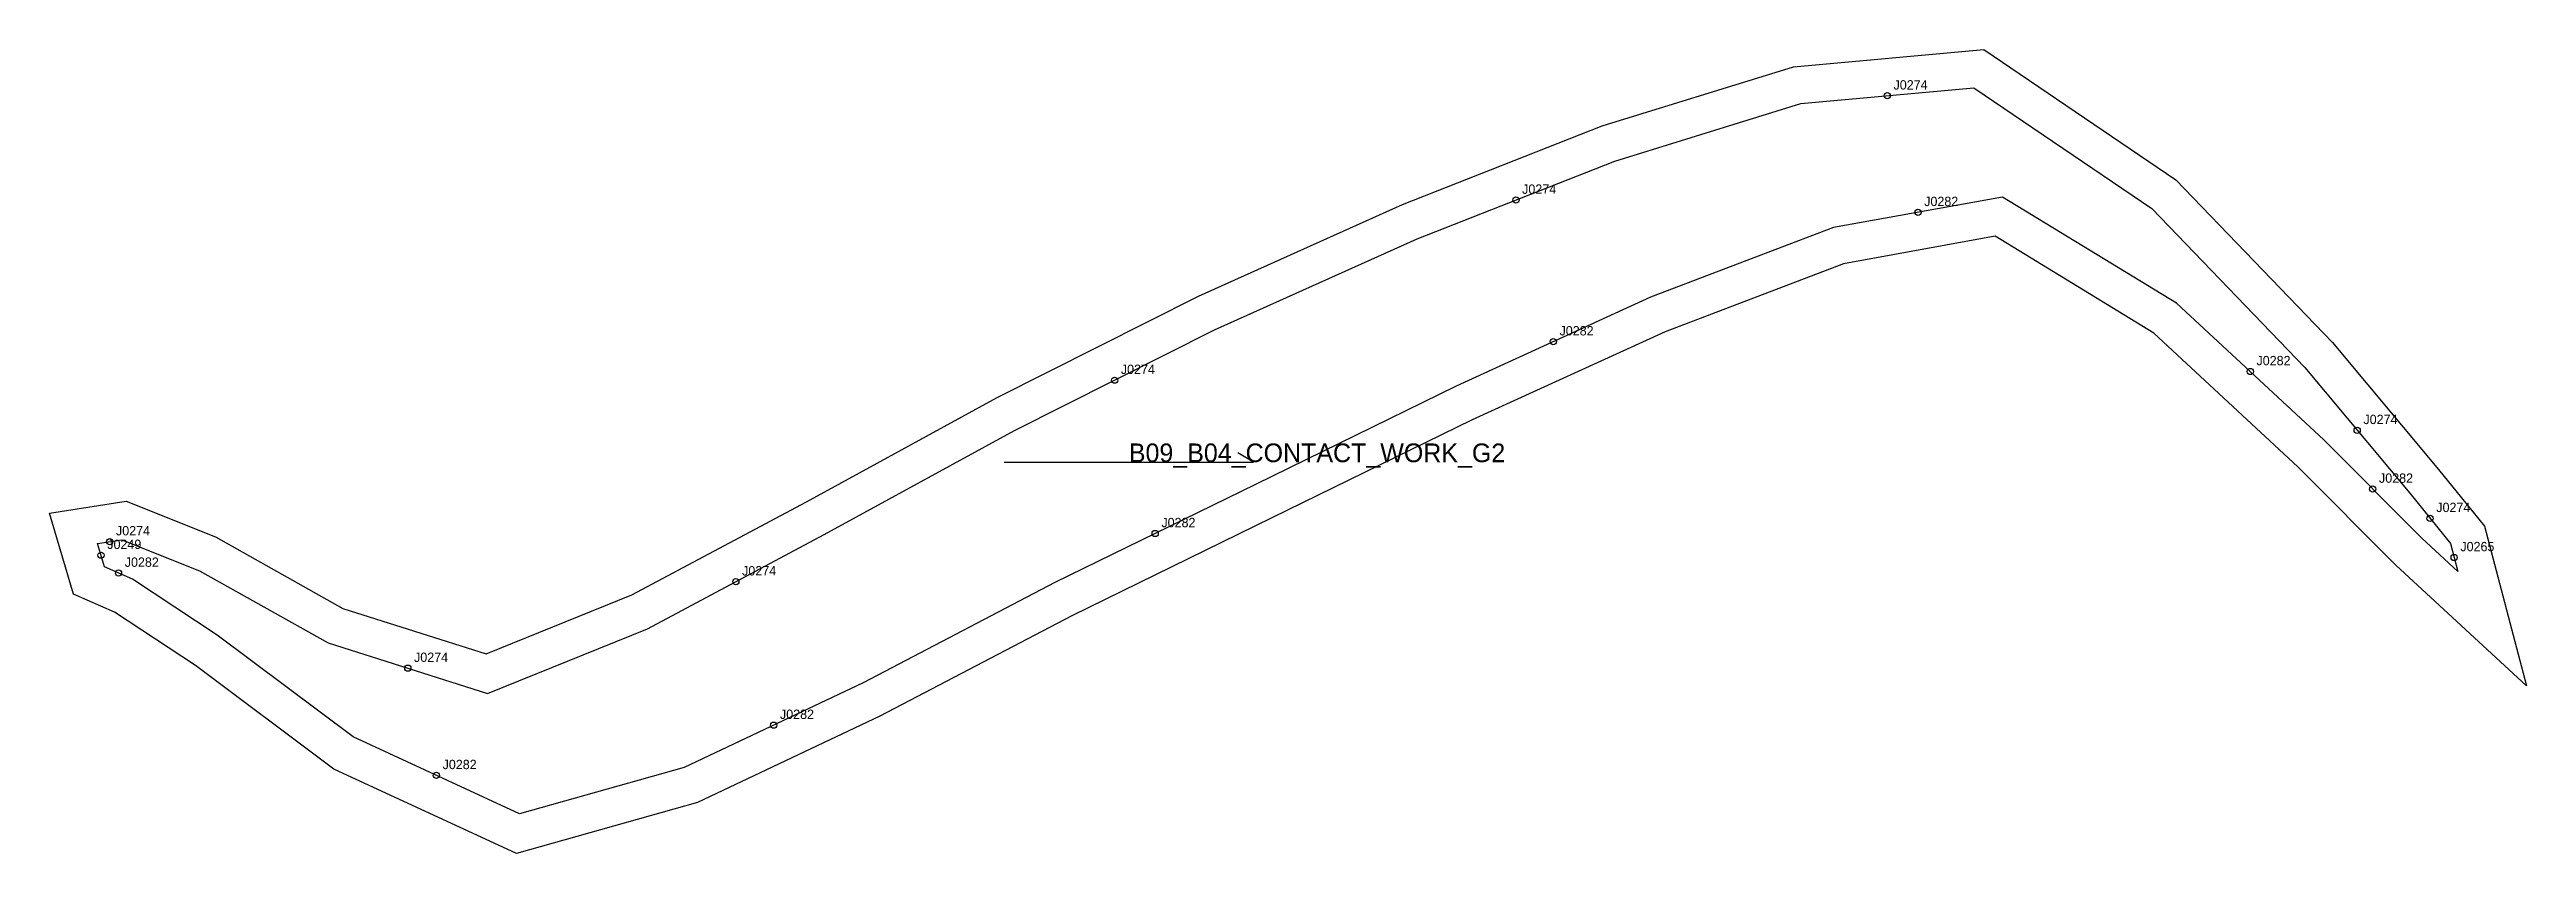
# Model space of a CAD drawing. Header units: millimetres. Extents: x -15 to 780, y -100 to 159.
import ezdxf

# ---------------------------------------------------------------- set-up
doc = ezdxf.new("R2010")
doc.units = ezdxf.units.MM
for name, color, linetype in [('CUT', 1, 'Continuous'), ('GRAIN', 3, 'Continuous'), ('LABEL', 7, 'Continuous'), ('NOTCH', 2, 'Continuous'), ('SEW', 5, 'Continuous')]:
    doc.layers.add(name, color=color, linetype=linetype)

msp = doc.modelspace()

# ---------------------------------------------------------------- linework, layer by layer
at = {"layer": 'CUT'}
msp.add_lwpolyline([(-15.42, 9.78), (9.23, 13.56), (37.86, 2.1), (78.77, -20.86), (124.73, -35.38), (171.51, -16.49), (227.55, 13.4), (288.84, 46.86), (353.43, 79.46), (418.98, 108.86), (483.08, 134.1), (544.48, 153.1), (605.52, 158.61), (667.24, 116.79), (717.51, 64.53), (751.56, 23.8), (766.33, 5.54), (779.77, -45.68), (737.8, -6.91), (706.38, 24.62), (660.19, 67.58), (609.19, 98.63), (560.54, 89.82), (503.21, 67.97), (441.25, 39.73), (377.01, 8.19), (312.75, -23.23), (251.17, -55.49), (192.56, -83.19), (134.48, -99.53), (75.88, -72.49), (31.43, -39.21), (5.47, -22.04), (-7.69, -16.26), (-15.42, 9.78)], close=True, dxfattribs=at)
at = {"layer": 'GRAIN'}
for p, q in [((291.08, 26.11), (371.08, 26.11)), ((371.08, 26.11), (366.08, 29.11))]:
    msp.add_line(p, q, dxfattribs=at)
at = {"layer": 'NOTCH'}
for centre in [(574.58, 143.76), (455.34, 110.28), (584.42, 106.34), (467.35, 64.81), (691.1, 55.22), (326.51, 52.43), (725.43, 36.34), (730.43, 17.49), (748.83, 8.09), (3.91, 0.6), (339.53, 3.22), (1.12, -3.76), (756.55, -4.49), (6.73, -9.49), (204.92, -12.27), (99.6, -40.03), (217.08, -58.33), (108.77, -74.45)]:
    msp.add_circle(centre, 1, dxfattribs=at)
at = {"layer": 'SEW'}
msp.add_lwpolyline([(0, 0), (7.81, 1.2), (32.68, -8.75), (73.98, -31.93), (125.23, -48.13), (176.6, -27.38), (233.24, 2.84), (294.42, 36.23), (358.59, 68.62), (423.63, 97.8), (487.06, 122.77), (546.82, 141.26), (602.34, 146.27), (659.47, 107.56), (708.57, 56.51), (742.29, 16.17), (755.37, 0), (757.73, -8.99), (746.13, 1.73), (714.72, 33.25), (667.47, 77.19), (611.53, 111.25), (557.3, 101.43), (498.58, 79.05), (436.12, 50.57), (371.73, 18.97), (307.33, -12.53), (245.82, -44.75), (188.35, -71.91), (135.49, -86.78), (82.06, -62.13), (38.35, -29.4), (11.23, -11.47), (2.23, -7.51)], close=True, dxfattribs=at)

# ---------------------------------------------------------------- texts
at = {"layer": 'LABEL'}
for s, height, p in [('J0274', 3, (576.58, 145.76)), ('J0274', 3, (457.34, 112.28)), ('J0282', 3, (586.42, 108.34)), ('J0282', 3, (469.35, 66.81)), ('J0274', 3, (328.51, 54.43)), ('J0282', 3, (693.1, 57.22)), ('J0274', 3, (727.43, 38.34)), ('B09_B04_CONTACT_WORK_G2', 6, (331.08, 26.11)), ('J0282', 3, (732.43, 19.49)), ('J0282', 3, (341.53, 5.22)), ('J0274', 3, (750.83, 10.09)), ('J0249', 3, (3.12, -1.76)), ('J0274', 3, (5.91, 2.6)), ('J0265', 3, (758.55, -2.49)), ('J0282', 3, (8.73, -7.49)), ('J0274', 3, (206.92, -10.27)), ('J0274', 3, (101.6, -38.03)), ('J0282', 3, (219.08, -56.33)), ('J0282', 3, (110.77, -72.45))]:
    msp.add_text(s, height=height, dxfattribs=at).set_placement(p)

doc.saveas('drawing.dxf')
